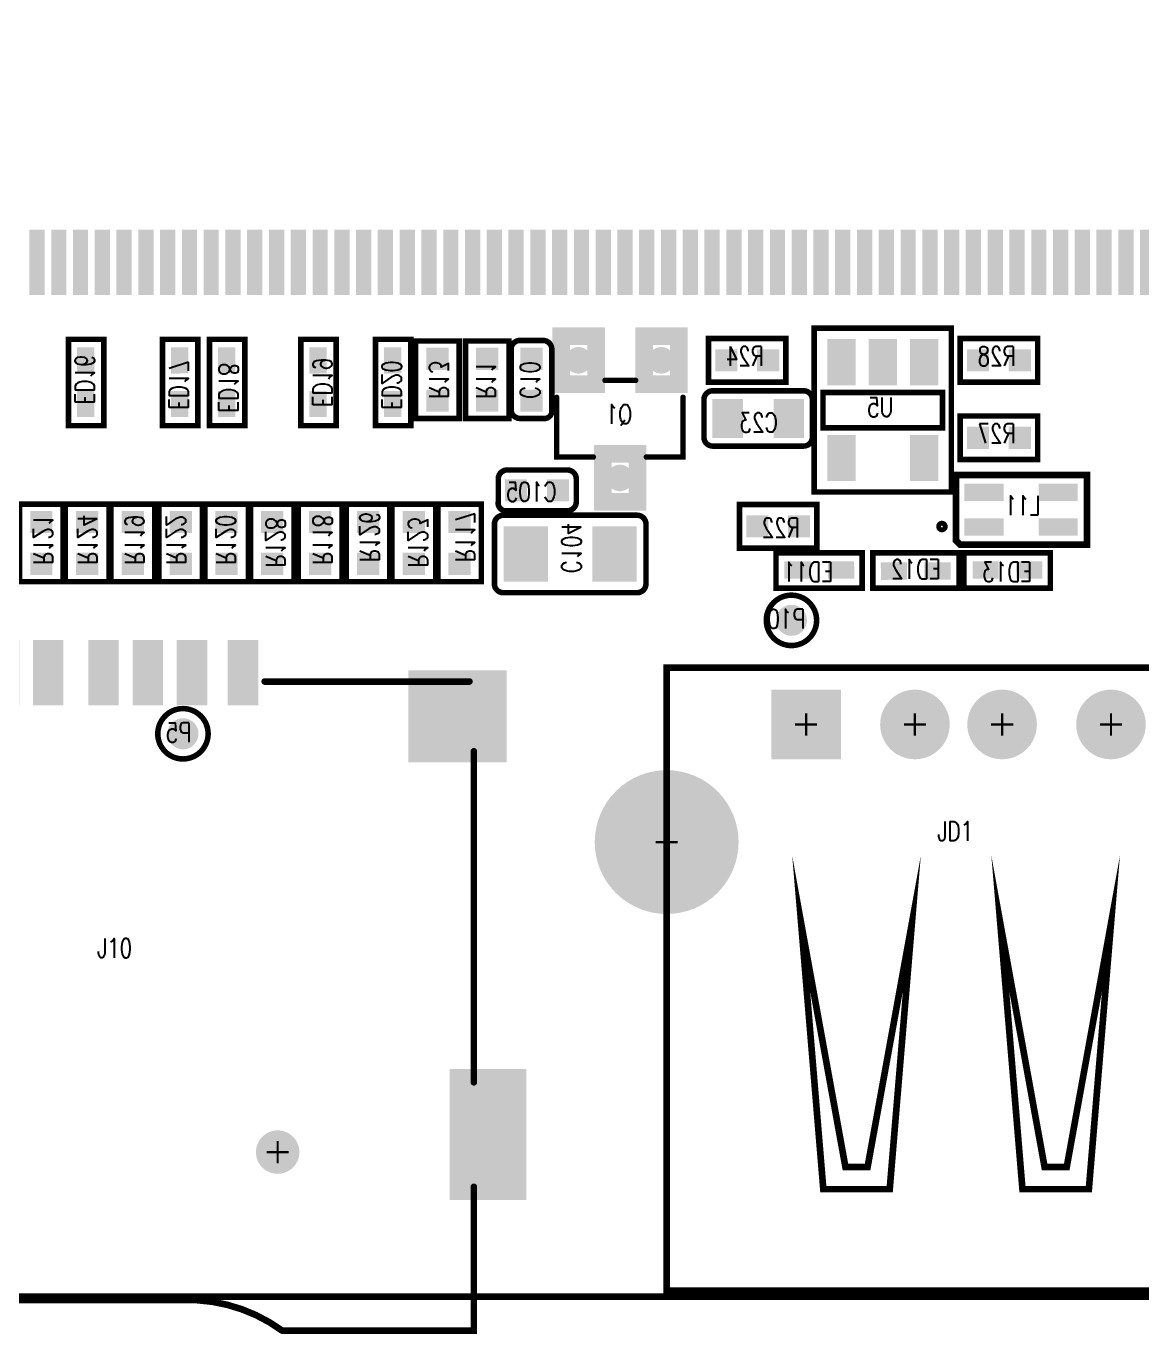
# Model space of a CAD drawing. Extents: x -2201 to 2204, y -2226 to 2180.
# Drawn here: x -1142 to -133, y -2200 to -1018 of the extents above; entities that cross this region are included whole.
import ezdxf

# ---------------------------------------------------------------- set-up
doc = ezdxf.new("R2010")
doc.units = 0
for name, pattern in [('TRMIDX_0', [2, 1, 1]), ('TRMIDX_1', [2, 1, 1]), ('TRMIDX_2', [2, 1, 1])]:
    doc.linetypes.add(name, pattern=pattern)
for name, color, linetype in [('BOARD_OUTLINE_00', 1, 'CONTINUOUS'), ('DRIL_NPLTE_THRU_01', 3, 'CONTINUOUS'), ('DRIL_NPLTE_THRU_02', 4, 'CONTINUOUS'), ('DRIL_NPLTE_THRU_03', 6, 'CONTINUOUS'), ('DRIL_NPLTE_THRU_04', 1, 'CONTINUOUS'), ('DRIL_PLTE_THRU_01', 3, 'CONTINUOUS'), ('DRIL_PLTE_THRU_02', 4, 'CONTINUOUS'), ('DRIL_PLTE_THRU_03', 6, 'CONTINUOUS'), ('DRIL_PLTE_THRU_04', 1, 'CONTINUOUS'), ('DRIL_SYMBOL', 1, 'CONTINUOUS'), ('PADS_BOT', 16, 'CONTINUOUS'), ('PADS_INNER', 96, 'CONTINUOUS'), ('PADS_TOP', 96, 'CONTINUOUS'), ('PART_BOT_2DLINE_01', 96, 'CONTINUOUS'), ('PART_BOT_2DLINE_126', 255, 'CONTINUOUS'), ('PART_BOT_COPPER_01', 96, 'CONTINUOUS'), ('PART_NAME_04', 2, 'CONTINUOUS'), ('PART_NAME_126', 254, 'CONTINUOUS'), ('PART_TOP_2DLINE_126', 254, 'CONTINUOUS')]:
    doc.layers.add(name, color=color, linetype=linetype)
doc.styles.add('W3', font='simplex', dxfattribs={"width": 0.75})

# ---------------------------------------------------------------- blocks, each defined once
blk = doc.blocks.new('BOARD_5')
at = {"layer": 'BOARD_OUTLINE_00', "const_width": 6}
blk.add_lwpolyline([(-196.9, 0, 0.414214), (0, 196.9), (0, 4135.8, 0.414214), (-196.9, 4332.7), (-2346.5, 4332.7), (-2346.5, 4331.7), (-2472.4, 4331.7), (-2472.4, 4332.7), (-4131.9, 4332.7, 0.414214), (-4328.7, 4135.8), (-4328.7, 197.7, 0.414214), (-4131.9, 0.9), (-3910.2, 0.9), (-3910.2, 50.3), (-3766, 50.3), (-3766, 0)], format="xyb", close=True, dxfattribs=at)
blk = doc.blocks.new('SMOOTH_5')
at = {"const_width": 2.5}
blk.add_lwpolyline([(-1.25, 0, 1), (1.25, 0, 1)], format="xyb", close=True, dxfattribs=at)
blk = doc.blocks.new('PART_BODY_BOT_22')
at = {"layer": 'PART_BOT_2DLINE_126', "const_width": 5}
for points in [[(-14.1, 18.4), (-27.5, 18.4, 0.414214), (-35.5, 10.4), (-35.5, -10.4, 0.414214), (-27.5, -18.4), (-14.1, -18.4)], [(-15.7, -18.4), (29.4, -18.4, 0.414214), (35, -10.4), (35, 10.4, 0.414214), (27, 18.4), (-18.7, 18.4)]]:
    blk.add_lwpolyline(points, format="xyb", dxfattribs=at)
at = {"layer": 'PART_BOT_2DLINE_126'}
for p in [(-27.5, 18.4), (-14.1, 18.4), (35, 10.4), (35, -10.4), (-15.7, -18.4), (29.4, -18.4)]:
    blk.add_blockref('SMOOTH_5', p, dxfattribs=at)
blk = doc.blocks.new('DRIL_HOLE_0')
blk.add_lwpolyline([(0, 0, 1), (0, 0, 1)], format="xyb", close=True)
blk = doc.blocks.new('PAD_8')
blk.add_lwpolyline([(0, 0, 1), (0, 0, 1)], format="xyb", close=True)
blk = doc.blocks.new('PAD_11')
at = {"const_width": 20.1}
blk.add_lwpolyline([(-10, 0), (10, 0)], dxfattribs=at)
blk = doc.blocks.new('STK_BOT_6')
at = {"layer": 'DRIL_PLTE_THRU_01'}
blk.add_blockref('DRIL_HOLE_0', (0, 0), dxfattribs=at)
at = {"layer": 'DRIL_PLTE_THRU_02'}
blk.add_blockref('DRIL_HOLE_0', (0, 0), dxfattribs=at)
at = {"layer": 'DRIL_PLTE_THRU_03'}
blk.add_blockref('DRIL_HOLE_0', (0, 0), dxfattribs=at)
at = {"layer": 'DRIL_PLTE_THRU_04'}
blk.add_blockref('DRIL_HOLE_0', (0, 0), dxfattribs=at)
at = {"layer": 'PADS_BOT'}
blk.add_blockref('PAD_11', (0, 0), dxfattribs=at)
at = {"layer": 'PADS_INNER'}
blk.add_blockref('PAD_8', (0, 0), dxfattribs=at)
at = {"layer": 'PADS_TOP'}
blk.add_blockref('PAD_8', (0, 0), dxfattribs=at)
blk = doc.blocks.new('SYM_BOT_6')
for name, p in [('PART_BODY_BOT_22', (0, 0)), ('STK_BOT_6', (-18.9, 0)), ('STK_BOT_6', (18.9, 0))]:
    blk.add_blockref(name, p)
blk = doc.blocks.new('PART_BOT_4')
blk.add_blockref('SYM_BOT_6', (0, 0))
at = {"layer": 'PART_NAME_04', "style": 'W3', "width": 0.75}
blk.add_text('C10', height=17.5, rotation=180, dxfattribs=at).set_placement((17.5, 10))
blk = doc.blocks.new('PART_BOT_9')
blk.add_blockref('SYM_BOT_6', (0, 0))
at = {"layer": 'PART_NAME_04', "style": 'W3', "width": 0.75}
blk.add_text('C105', height=17.5, dxfattribs=at).set_placement((-17.5, -10))
blk = doc.blocks.new('PART_BODY_BOT_27')
at = {"layer": 'PART_BOT_2DLINE_126', "const_width": 5}
for points in [[(25, -19), (25, 41.1, 0.414214), (17, 49.1), (-17, 49.1, 0.414214), (-25, 41.1), (-25, -17.9)], [(-25, -17.5), (-25, -40.9, 0.414214), (-17, -48.9), (17, -48.9, 0.414214), (25, -40.9), (25, -17.5)]]:
    blk.add_lwpolyline(points, format="xyb", dxfattribs=at)
at = {"layer": 'PART_BOT_2DLINE_126'}
for p in [(25, 41.1), (-25, -17.5), (25, -19), (-25, -40.9)]:
    blk.add_blockref('SMOOTH_5', p, dxfattribs=at)
blk = doc.blocks.new('PAD_12')
at = {"const_width": 27.6}
blk.add_lwpolyline([(-17.7, 0), (17.7, 0)], dxfattribs=at)
blk = doc.blocks.new('STK_BOT_13')
at = {"layer": 'DRIL_PLTE_THRU_01'}
blk.add_blockref('DRIL_HOLE_0', (0, 0), dxfattribs=at)
at = {"layer": 'DRIL_PLTE_THRU_02'}
blk.add_blockref('DRIL_HOLE_0', (0, 0), dxfattribs=at)
at = {"layer": 'DRIL_PLTE_THRU_03'}
blk.add_blockref('DRIL_HOLE_0', (0, 0), dxfattribs=at)
at = {"layer": 'DRIL_PLTE_THRU_04'}
blk.add_blockref('DRIL_HOLE_0', (0, 0), dxfattribs=at)
at = {"layer": 'PADS_BOT'}
blk.add_blockref('PAD_12', (0, 0), dxfattribs=at)
at = {"layer": 'PADS_INNER'}
blk.add_blockref('PAD_8', (0, 0), dxfattribs=at)
at = {"layer": 'PADS_TOP'}
blk.add_blockref('PAD_8', (0, 0), dxfattribs=at)
blk = doc.blocks.new('SYM_BOT_11')
for name, p in [('PART_BODY_BOT_27', (0, 0)), ('STK_BOT_13', (0, 27.6)), ('STK_BOT_13', (0, -27.6))]:
    blk.add_blockref(name, p)
blk = doc.blocks.new('PART_BOT_34')
blk.add_blockref('SYM_BOT_11', (0, 0))
at = {"layer": 'PART_NAME_04', "style": 'W3', "width": 0.75}
blk.add_text('C23', height=17.5, rotation=90, dxfattribs=at).set_placement((12.5, -17.5))
blk = doc.blocks.new('PART_BODY_BOT_36')
at = {"layer": 'PART_BOT_2DLINE_01', "const_width": 5}
blk.add_lwpolyline([(-39, 16), (39, 16), (39, -16), (-39, -16)], close=True, dxfattribs=at)
at = {"layer": 'PART_BOT_2DLINE_01'}
for p in [(-39, 16), (39, 16), (-39, -16), (39, -16)]:
    blk.add_blockref('SMOOTH_5', p, dxfattribs=at)
blk = doc.blocks.new('PAD_19')
at = {"const_width": 15.7}
blk.add_lwpolyline([(-11.8, 0), (11.8, 0)], dxfattribs=at)
blk = doc.blocks.new('STK_BOT_25')
at = {"layer": 'DRIL_PLTE_THRU_01'}
blk.add_blockref('DRIL_HOLE_0', (0, 0), dxfattribs=at)
at = {"layer": 'DRIL_PLTE_THRU_02'}
blk.add_blockref('DRIL_HOLE_0', (0, 0), dxfattribs=at)
at = {"layer": 'DRIL_PLTE_THRU_03'}
blk.add_blockref('DRIL_HOLE_0', (0, 0), dxfattribs=at)
at = {"layer": 'DRIL_PLTE_THRU_04'}
blk.add_blockref('DRIL_HOLE_0', (0, 0), dxfattribs=at)
at = {"layer": 'PADS_BOT', "rotation": 179.99}
blk.add_blockref('PAD_19', (0, 0), dxfattribs=at)
at = {"layer": 'PADS_INNER'}
blk.add_blockref('PAD_8', (0, 0), dxfattribs=at)
at = {"layer": 'PADS_TOP'}
blk.add_blockref('PAD_8', (0, 0), dxfattribs=at)
blk = doc.blocks.new('STK_BOT_24')
at = {"layer": 'DRIL_PLTE_THRU_01'}
blk.add_blockref('DRIL_HOLE_0', (0, 0), dxfattribs=at)
at = {"layer": 'DRIL_PLTE_THRU_02'}
blk.add_blockref('DRIL_HOLE_0', (0, 0), dxfattribs=at)
at = {"layer": 'DRIL_PLTE_THRU_03'}
blk.add_blockref('DRIL_HOLE_0', (0, 0), dxfattribs=at)
at = {"layer": 'DRIL_PLTE_THRU_04'}
blk.add_blockref('DRIL_HOLE_0', (0, 0), dxfattribs=at)
at = {"layer": 'PADS_BOT', "rotation": 179.685}
blk.add_blockref('PAD_19', (0, 0), dxfattribs=at)
at = {"layer": 'PADS_INNER'}
blk.add_blockref('PAD_8', (0, 0), dxfattribs=at)
at = {"layer": 'PADS_TOP'}
blk.add_blockref('PAD_8', (0, 0), dxfattribs=at)
blk = doc.blocks.new('SYM_BOT_20')
for name, p in [('PART_BODY_BOT_36', (0, 0)), ('STK_BOT_25', (-19.5, -0.5)), ('STK_BOT_24', (19.9, -0.5))]:
    blk.add_blockref(name, p)
blk = doc.blocks.new('PART_BOT_148')
blk.add_blockref('SYM_BOT_20', (0, 0))
at = {"layer": 'PART_NAME_04', "style": 'W3', "width": 0.75}
blk.add_text('ED11', height=17.5, rotation=180, dxfattribs=at).set_placement((12.5, 10))
blk = doc.blocks.new('PART_BOT_149')
blk.add_blockref('SYM_BOT_20', (0, 0))
at = {"layer": 'PART_NAME_04', "style": 'W3', "width": 0.75}
blk.add_text('ED12', height=17.5, dxfattribs=at).set_placement((-22.5, -7.5))
blk = doc.blocks.new('PART_BOT_150')
blk.add_blockref('SYM_BOT_20', (0, 0))
at = {"layer": 'PART_NAME_04', "style": 'W3', "width": 0.75}
blk.add_text('ED13', height=17.5, rotation=180, dxfattribs=at).set_placement((22.5, 10))
blk = doc.blocks.new('PART_BOT_153')
blk.add_blockref('SYM_BOT_20', (0, 0))
at = {"layer": 'PART_NAME_04', "style": 'W3', "width": 0.75}
blk.add_text('ED16', height=17.5, dxfattribs=at).set_placement((-20, -10))
blk = doc.blocks.new('PART_BOT_154')
blk.add_blockref('SYM_BOT_20', (0, 0))
at = {"layer": 'PART_NAME_04', "style": 'W3', "width": 0.75}
blk.add_text('ED17', height=17.5, dxfattribs=at).set_placement((-25, -10))
blk = doc.blocks.new('PART_BOT_155')
blk.add_blockref('SYM_BOT_20', (0, 0))
at = {"layer": 'PART_NAME_04', "style": 'W3', "width": 0.75}
blk.add_text('ED18', height=17.5, dxfattribs=at).set_placement((-27.5, -7.5))
blk = doc.blocks.new('PART_BOT_156')
blk.add_blockref('SYM_BOT_20', (0, 0))
at = {"layer": 'PART_NAME_04', "style": 'W3', "width": 0.75}
blk.add_text('ED19', height=17.5, dxfattribs=at).set_placement((-22.5, -5))
blk = doc.blocks.new('PART_BOT_158')
blk.add_blockref('SYM_BOT_20', (0, 0))
at = {"layer": 'PART_NAME_04', "style": 'W3', "width": 0.75}
blk.add_text('ED20', height=17.5, dxfattribs=at).set_placement((-25, -10))
blk = doc.blocks.new('SMOOTH_6')
at = {"const_width": 3}
blk.add_lwpolyline([(-1.5, 0, 1), (1.5, 0, 1)], format="xyb", close=True, dxfattribs=at)
blk = doc.blocks.new('PART_BODY_TOP_42')
at = {"layer": 'PART_TOP_2DLINE_126', "const_width": 6}
for points in [[(-277.6, 266.7), (-297.2, 266.7), (-297.2, 262.8)], [(108.3, 266.7), (293.3, 266.7)], [(-297.2, -95.5), (-297.2, 207.7)], [(297.3, -95.5), (297.3, 203.7)]]:
    blk.add_lwpolyline(points, dxfattribs=at)
blk.add_lwpolyline([(297.3, -190), (297.3, -319.9), (124, -319.9, 0.168689), (33.5, -292.3), (-297.2, -292.3), (-297.2, -190)], format="xyb", dxfattribs=at)
at = {"layer": 'PART_TOP_2DLINE_126'}
for p in [(-297.2, 266.7), (-297.2, 262.8), (-277.6, 266.7), (108.3, 266.7), (293.3, 266.7), (-297.2, 207.7), (297.3, 203.7), (-297.2, -95.5), (297.3, -95.5), (-297.2, -190), (297.3, -190), (-297.2, -292.3), (33.5, -292.3), (124, -319.9), (297.3, -319.9)]:
    blk.add_blockref('SMOOTH_6', p, dxfattribs=at)
blk = doc.blocks.new('DRIL_SYMBOL_39$3700787402')
at = {"layer": 'DRIL_SYMBOL', "const_width": 2}
for points in [[(-10, 0), (10, 0)], [(0, -10), (0, 10)]]:
    blk.add_lwpolyline(points, dxfattribs=at)
blk = doc.blocks.new('DRIL_HOLE_39$3700787402')
at = {"const_width": 19.7}
blk.add_lwpolyline([(-9.8, 0, 1), (9.8, 0, 1)], format="xyb", close=True, dxfattribs=at)
blk.add_blockref('DRIL_SYMBOL_39$3700787402', (0, 0))
blk = doc.blocks.new('PAD_23')
at = {"const_width": 19.7}
blk.add_lwpolyline([(0, -9.8, 1), (0, 9.8, 1)], format="xyb", close=True, dxfattribs=at)
blk = doc.blocks.new('STK_TOP_34')
at = {"layer": 'DRIL_NPLTE_THRU_01'}
blk.add_blockref('DRIL_HOLE_39$3700787402', (0, 0), dxfattribs=at)
at = {"layer": 'DRIL_NPLTE_THRU_02'}
blk.add_blockref('DRIL_HOLE_39$3700787402', (0, 0), dxfattribs=at)
at = {"layer": 'DRIL_NPLTE_THRU_03'}
blk.add_blockref('DRIL_HOLE_39$3700787402', (0, 0), dxfattribs=at)
at = {"layer": 'DRIL_NPLTE_THRU_04'}
blk.add_blockref('DRIL_HOLE_39$3700787402', (0, 0), dxfattribs=at)
at = {"layer": 'PADS_BOT'}
blk.add_blockref('PAD_23', (0, 0), dxfattribs=at)
at = {"layer": 'PADS_INNER'}
blk.add_blockref('PAD_23', (0, 0), dxfattribs=at)
at = {"layer": 'PADS_TOP'}
blk.add_blockref('PAD_23', (0, 0), dxfattribs=at)
blk = doc.blocks.new('PAD_26')
at = {"const_width": 27.6}
blk.add_lwpolyline([(-29.5, 0), (29.5, 0)], dxfattribs=at)
blk = doc.blocks.new('STK_TOP_33')
at = {"layer": 'DRIL_PLTE_THRU_01'}
blk.add_blockref('DRIL_HOLE_0', (0, 0), dxfattribs=at)
at = {"layer": 'DRIL_PLTE_THRU_02'}
blk.add_blockref('DRIL_HOLE_0', (0, 0), dxfattribs=at)
at = {"layer": 'DRIL_PLTE_THRU_03'}
blk.add_blockref('DRIL_HOLE_0', (0, 0), dxfattribs=at)
at = {"layer": 'DRIL_PLTE_THRU_04'}
blk.add_blockref('DRIL_HOLE_0', (0, 0), dxfattribs=at)
at = {"layer": 'PADS_BOT'}
blk.add_blockref('PAD_8', (0, 0), dxfattribs=at)
at = {"layer": 'PADS_INNER'}
blk.add_blockref('PAD_8', (0, 0), dxfattribs=at)
at = {"layer": 'PADS_TOP', "rotation": 90}
blk.add_blockref('PAD_26', (0, 0), dxfattribs=at)
blk = doc.blocks.new('PAD_27')
at = {"const_width": 67.24}
blk.add_lwpolyline([(-34.53, 0), (34.53, 0)], dxfattribs=at)
blk = doc.blocks.new('STK_TOP_35')
at = {"layer": 'DRIL_PLTE_THRU_01'}
blk.add_blockref('DRIL_HOLE_0', (0, 0), dxfattribs=at)
at = {"layer": 'DRIL_PLTE_THRU_02'}
blk.add_blockref('DRIL_HOLE_0', (0, 0), dxfattribs=at)
at = {"layer": 'DRIL_PLTE_THRU_03'}
blk.add_blockref('DRIL_HOLE_0', (0, 0), dxfattribs=at)
at = {"layer": 'DRIL_PLTE_THRU_04'}
blk.add_blockref('DRIL_HOLE_0', (0, 0), dxfattribs=at)
at = {"layer": 'PADS_BOT'}
blk.add_blockref('PAD_8', (0, 0), dxfattribs=at)
at = {"layer": 'PADS_INNER'}
blk.add_blockref('PAD_8', (0, 0), dxfattribs=at)
at = {"layer": 'PADS_TOP'}
blk.add_blockref('PAD_27', (0, 0), dxfattribs=at)
blk = doc.blocks.new('PAD_28')
at = {"const_width": 69.1}
blk.add_lwpolyline([(-59.2, 0), (59.2, 0)], dxfattribs=at)
blk = doc.blocks.new('STK_TOP_36')
at = {"layer": 'DRIL_PLTE_THRU_01'}
blk.add_blockref('DRIL_HOLE_0', (0, 0), dxfattribs=at)
at = {"layer": 'DRIL_PLTE_THRU_02'}
blk.add_blockref('DRIL_HOLE_0', (0, 0), dxfattribs=at)
at = {"layer": 'DRIL_PLTE_THRU_03'}
blk.add_blockref('DRIL_HOLE_0', (0, 0), dxfattribs=at)
at = {"layer": 'DRIL_PLTE_THRU_04'}
blk.add_blockref('DRIL_HOLE_0', (0, 0), dxfattribs=at)
at = {"layer": 'PADS_BOT'}
blk.add_blockref('PAD_8', (0, 0), dxfattribs=at)
at = {"layer": 'PADS_INNER'}
blk.add_blockref('PAD_8', (0, 0), dxfattribs=at)
at = {"layer": 'PADS_TOP', "rotation": 90}
blk.add_blockref('PAD_28', (0, 0), dxfattribs=at)
blk = doc.blocks.new('PAD_29')
at = {"const_width": 82.99}
blk.add_lwpolyline([(-44.37, 0), (44.37, 0)], dxfattribs=at)
blk = doc.blocks.new('STK_TOP_37')
at = {"layer": 'DRIL_PLTE_THRU_01'}
blk.add_blockref('DRIL_HOLE_0', (0, 0), dxfattribs=at)
at = {"layer": 'DRIL_PLTE_THRU_02'}
blk.add_blockref('DRIL_HOLE_0', (0, 0), dxfattribs=at)
at = {"layer": 'DRIL_PLTE_THRU_03'}
blk.add_blockref('DRIL_HOLE_0', (0, 0), dxfattribs=at)
at = {"layer": 'DRIL_PLTE_THRU_04'}
blk.add_blockref('DRIL_HOLE_0', (0, 0), dxfattribs=at)
at = {"layer": 'PADS_BOT'}
blk.add_blockref('PAD_8', (0, 0), dxfattribs=at)
at = {"layer": 'PADS_INNER'}
blk.add_blockref('PAD_8', (0, 0), dxfattribs=at)
at = {"layer": 'PADS_TOP'}
blk.add_blockref('PAD_29', (0, 0), dxfattribs=at)
blk = doc.blocks.new('SYM_TOP_26')
for name, p in [('STK_TOP_33', (-257.4, 274.6)), ('STK_TOP_33', (-217.4, 274.6)), ('STK_TOP_33', (-167.4, 274.6)), ('STK_TOP_33', (-127.4, 274.6)), ('STK_TOP_33', (-87.4, 274.6)), ('STK_TOP_33', (-37.4, 274.6)), ('STK_TOP_33', (2.6, 274.6)), ('STK_TOP_33', (42.6, 274.6)), ('STK_TOP_33', (88.6, 274.6)), ('STK_TOP_37', (282.6, 235.2)), ('STK_TOP_35', (-321.9, 235.2)), ('PART_BODY_TOP_42', (0, 0)), ('STK_TOP_36', (-310.1, -142.7)), ('STK_TOP_36', (310.1, -142.7)), ('STK_TOP_34', (-194.9, -158.5)), ('STK_TOP_34', (120, -158.6))]:
    blk.add_blockref(name, p)
blk = doc.blocks.new('PART_TOP_182')
blk.add_blockref('SYM_TOP_26', (0, 0))
at = {"layer": 'PART_NAME_126', "style": 'W3', "width": 0.75}
blk.add_text('J10', height=17.5, dxfattribs=at).set_placement((-43.1, 17))
blk = doc.blocks.new('PART_BODY_TOP_48')
at = {"layer": 'PART_TOP_2DLINE_126', "const_width": 6}
for points in [[(-281.2, -261.6), (-281.2, 266), (281.8, 266), (281.8, -261.6)], [(-50, 40), (170, 80), (170, 100), (-50, 140), (190, 120), (190, 60)], [(-50, -40), (190, -60), (190, -120), (-50, -140), (170, -100), (170, -80)]]:
    blk.add_lwpolyline(points, close=True, dxfattribs=at)
at = {"layer": 'PART_TOP_2DLINE_126'}
for p in [(-281.2, 266), (281.8, 266), (-50, 140), (190, 120), (170, 100), (170, 80), (190, 60), (-50, 40), (-50, -40), (190, -60), (170, -80), (170, -100), (190, -120), (-50, -140), (-281.2, -261.6), (281.8, -261.6)]:
    blk.add_blockref('SMOOTH_6', p, dxfattribs=at)
blk = doc.blocks.new('DRIL_SYMBOL_35$4330708661')
at = {"layer": 'DRIL_SYMBOL', "const_width": 2}
for points in [[(-10, 0), (10, 0)], [(0, -10), (0, 10)]]:
    blk.add_lwpolyline(points, dxfattribs=at)
blk = doc.blocks.new('DRIL_HOLE_35$4330708661')
at = {"const_width": 17.7}
blk.add_lwpolyline([(-8.9, 0, 1), (8.9, 0, 1)], format="xyb", close=True, dxfattribs=at)
blk.add_blockref('DRIL_SYMBOL_35$4330708661', (0, 0))
blk = doc.blocks.new('PAD_40')
at = {"const_width": 63}
blk.add_lwpolyline([(-31.5, 0), (31.5, 0)], dxfattribs=at)
blk = doc.blocks.new('STK_TOP_69')
at = {"layer": 'DRIL_PLTE_THRU_01'}
blk.add_blockref('DRIL_HOLE_35$4330708661', (0, 0), dxfattribs=at)
at = {"layer": 'DRIL_PLTE_THRU_02'}
blk.add_blockref('DRIL_HOLE_35$4330708661', (0, 0), dxfattribs=at)
at = {"layer": 'DRIL_PLTE_THRU_03'}
blk.add_blockref('DRIL_HOLE_35$4330708661', (0, 0), dxfattribs=at)
at = {"layer": 'DRIL_PLTE_THRU_04'}
blk.add_blockref('DRIL_HOLE_35$4330708661', (0, 0), dxfattribs=at)
at = {"layer": 'PADS_BOT'}
blk.add_blockref('PAD_40', (0, 0), dxfattribs=at)
at = {"layer": 'PADS_INNER'}
blk.add_blockref('PAD_40', (0, 0), dxfattribs=at)
at = {"layer": 'PADS_TOP'}
blk.add_blockref('PAD_40', (0, 0), dxfattribs=at)
blk = doc.blocks.new('PAD_41')
at = {"const_width": 31.5}
blk.add_lwpolyline([(0, -15.7), (0, -15.7, 1), (0, 15.7), (0, 15.7, 1)], format="xyb", close=True, dxfattribs=at)
blk = doc.blocks.new('PAD_42')
at = {"const_width": 31.5}
blk.add_lwpolyline([(0, -15.7, 1), (0, 15.7, 1)], format="xyb", close=True, dxfattribs=at)
blk = doc.blocks.new('STK_TOP_68')
at = {"layer": 'DRIL_PLTE_THRU_01'}
blk.add_blockref('DRIL_HOLE_35$4330708661', (0, 0), dxfattribs=at)
at = {"layer": 'DRIL_PLTE_THRU_02'}
blk.add_blockref('DRIL_HOLE_35$4330708661', (0, 0), dxfattribs=at)
at = {"layer": 'DRIL_PLTE_THRU_03'}
blk.add_blockref('DRIL_HOLE_35$4330708661', (0, 0), dxfattribs=at)
at = {"layer": 'DRIL_PLTE_THRU_04'}
blk.add_blockref('DRIL_HOLE_35$4330708661', (0, 0), dxfattribs=at)
at = {"layer": 'PADS_BOT'}
blk.add_blockref('PAD_41', (0, 0), dxfattribs=at)
at = {"layer": 'PADS_INNER'}
blk.add_blockref('PAD_41', (0, 0), dxfattribs=at)
at = {"layer": 'PADS_TOP'}
blk.add_blockref('PAD_42', (0, 0), dxfattribs=at)
blk = doc.blocks.new('DRIL_SYMBOL_90$5511811024')
at = {"layer": 'DRIL_SYMBOL', "const_width": 2}
for points in [[(-10, 0), (10, 0)], [(0, -10), (0, 10)]]:
    blk.add_lwpolyline(points, dxfattribs=at)
blk = doc.blocks.new('DRIL_HOLE_90$5511811024')
at = {"const_width": 45.3}
blk.add_lwpolyline([(-22.6, 0, 1), (22.6, 0, 1)], format="xyb", close=True, dxfattribs=at)
blk.add_blockref('DRIL_SYMBOL_90$5511811024', (0, 0))
blk = doc.blocks.new('PAD_43')
at = {"const_width": 65}
blk.add_lwpolyline([(0, -32.5), (0, -32.5, 1), (0, 32.5), (0, 32.5, 1)], format="xyb", close=True, dxfattribs=at)
blk = doc.blocks.new('STK_TOP_70')
at = {"layer": 'DRIL_PLTE_THRU_01'}
blk.add_blockref('DRIL_HOLE_90$5511811024', (0, 0), dxfattribs=at)
at = {"layer": 'DRIL_PLTE_THRU_02'}
blk.add_blockref('DRIL_HOLE_90$5511811024', (0, 0), dxfattribs=at)
at = {"layer": 'DRIL_PLTE_THRU_03'}
blk.add_blockref('DRIL_HOLE_90$5511811024', (0, 0), dxfattribs=at)
at = {"layer": 'DRIL_PLTE_THRU_04'}
blk.add_blockref('DRIL_HOLE_90$5511811024', (0, 0), dxfattribs=at)
at = {"layer": 'PADS_BOT'}
blk.add_blockref('PAD_43', (0, 0), dxfattribs=at)
at = {"layer": 'PADS_INNER'}
blk.add_blockref('PAD_43', (0, 0), dxfattribs=at)
at = {"layer": 'PADS_TOP'}
blk.add_blockref('PAD_43', (0, 0), dxfattribs=at)
blk = doc.blocks.new('SYM_TOP_32')
for name, p in [('STK_TOP_70', (-123.7, 262)), ('PART_BODY_TOP_48', (0, 0)), ('STK_TOP_68', (-230, 140)), ('STK_TOP_68', (-230, 41.6)), ('STK_TOP_68', (-230, -37.2)), ('STK_TOP_69', (-230, -135.6)), ('STK_TOP_70', (-123.7, -261.6))]:
    blk.add_blockref(name, p)
blk = doc.blocks.new('PART_TOP_188')
blk.add_blockref('SYM_TOP_32', (0, 0))
at = {"layer": 'PART_NAME_126', "style": 'W3', "width": 0.75}
blk.add_text('JD1', height=17.5, rotation=90, dxfattribs=at).set_placement((-124.8, -16.8))
blk = doc.blocks.new('PART_BODY_BOT_55')
at = {"layer": 'PART_BOT_2DLINE_01', "const_width": 5}
blk.add_lwpolyline([(-22.76, 0, 1), (22.76, 0, 1)], format="xyb", close=True, dxfattribs=at)
blk = doc.blocks.new('PAD_49')
at = {"const_width": 14}
blk.add_lwpolyline([(0, -7, 1), (0, 7, 1)], format="xyb", close=True, dxfattribs=at)
blk = doc.blocks.new('STK_BOT_76')
at = {"layer": 'DRIL_NPLTE_THRU_01'}
blk.add_blockref('DRIL_HOLE_0', (0, 0), dxfattribs=at)
at = {"layer": 'DRIL_NPLTE_THRU_02'}
blk.add_blockref('DRIL_HOLE_0', (0, 0), dxfattribs=at)
at = {"layer": 'DRIL_NPLTE_THRU_03'}
blk.add_blockref('DRIL_HOLE_0', (0, 0), dxfattribs=at)
at = {"layer": 'DRIL_NPLTE_THRU_04'}
blk.add_blockref('DRIL_HOLE_0', (0, 0), dxfattribs=at)
at = {"layer": 'PADS_BOT'}
blk.add_blockref('PAD_49', (0, 0), dxfattribs=at)
at = {"layer": 'PADS_INNER'}
blk.add_blockref('PAD_8', (0, 0), dxfattribs=at)
at = {"layer": 'PADS_TOP'}
blk.add_blockref('PAD_8', (0, 0), dxfattribs=at)
blk = doc.blocks.new('SYM_BOT_39')
for name in ['PART_BODY_BOT_55', 'STK_BOT_76']:
    blk.add_blockref(name, (0, 0))
blk = doc.blocks.new('PART_BOT_203')
blk.add_blockref('SYM_BOT_39', (0, 0))
at = {"layer": 'PART_NAME_04', "style": 'W3', "width": 0.75}
blk.add_text('P10', height=17.5, dxfattribs=at).set_placement((-12.5, -7.5))
blk = doc.blocks.new('PART_BOT_217')
blk.add_blockref('SYM_BOT_39', (0, 0))
at = {"layer": 'PART_NAME_04', "style": 'W3', "width": 0.75}
blk.add_text('P5', height=17.5, dxfattribs=at).set_placement((-7.5, -7.5))
blk = doc.blocks.new('SMOOTH_16')
at = {"const_width": 8}
blk.add_lwpolyline([(-4, 0, 1), (4, 0, 1)], format="xyb", close=True, dxfattribs=at)
blk = doc.blocks.new('PART_BODY_BOT_33')
at = {"layer": 'PART_BOT_2DLINE_01', "const_width": 5}
for points in [[(13.4, 87.4), (-19.7, 87.4), (-19.7, 33.5)], [(61.4, 87.4), (94.5, 87.4), (94.5, 33.5)], [(24, 18.1), (51.6, 18.1)]]:
    blk.add_lwpolyline(points, dxfattribs=at)
at = {"layer": 'PART_BOT_COPPER_01', "linetype": 'TRMIDX_2', "const_width": 16}
blk.add_lwpolyline([(21.9, 127.8), (53.3, 127.8), (53.3, 84.4), (21.9, 84.4)], close=True, dxfattribs=at)
at = {"layer": 'PART_BOT_COPPER_01', "linetype": 'TRMIDX_0', "const_width": 16}
blk.add_lwpolyline([(-15.6, 21.5), (15.9, 21.5), (15.9, -21.9), (-15.6, -21.9)], close=True, dxfattribs=at)
at = {"layer": 'PART_BOT_COPPER_01', "linetype": 'TRMIDX_1', "const_width": 16}
blk.add_lwpolyline([(59.3, 21.5), (90.7, 21.5), (90.7, -21.9), (59.3, -21.9)], close=True, dxfattribs=at)
at = {"layer": 'PART_BOT_2DLINE_01'}
for p in [(-19.7, 87.4), (13.4, 87.4), (61.4, 87.4), (94.5, 87.4), (-19.7, 33.5), (94.5, 33.5), (24, 18.1), (51.6, 18.1)]:
    blk.add_blockref('SMOOTH_5', p, dxfattribs=at)
at = {"layer": 'PART_BOT_COPPER_01'}
for p in [(21.9, 127.8), (53.3, 127.8), (21.9, 84.4), (53.3, 84.4), (-15.6, 21.5), (15.9, 21.5), (59.3, 21.5), (90.7, 21.5), (-15.6, -21.9), (15.9, -21.9), (59.3, -21.9), (90.7, -21.9)]:
    blk.add_blockref('SMOOTH_16', p, dxfattribs=at)
blk = doc.blocks.new('PAD_16')
at = {"const_width": 12}
blk.add_lwpolyline([(0, -6, 1), (0, 6, 1)], format="xyb", close=True, dxfattribs=at)
blk = doc.blocks.new('STK_BOT_21')
at = {"layer": 'DRIL_NPLTE_THRU_01'}
blk.add_blockref('DRIL_HOLE_0', (0, 0), dxfattribs=at)
at = {"layer": 'DRIL_NPLTE_THRU_02'}
blk.add_blockref('DRIL_HOLE_0', (0, 0), dxfattribs=at)
at = {"layer": 'DRIL_NPLTE_THRU_03'}
blk.add_blockref('DRIL_HOLE_0', (0, 0), dxfattribs=at)
at = {"layer": 'DRIL_NPLTE_THRU_04'}
blk.add_blockref('DRIL_HOLE_0', (0, 0), dxfattribs=at)
at = {"layer": 'PADS_BOT'}
blk.add_blockref('PAD_16', (0, 0), dxfattribs=at)
at = {"layer": 'PADS_INNER'}
blk.add_blockref('PAD_8', (0, 0), dxfattribs=at)
at = {"layer": 'PADS_TOP'}
blk.add_blockref('PAD_8', (0, 0), dxfattribs=at)
blk = doc.blocks.new('SYM_BOT_17')
for name, p in [('PART_BODY_BOT_33', (0, 0)), ('STK_BOT_21', (37.4, 106.3)), ('STK_BOT_21', (0, 0)), ('STK_BOT_21', (74.8, 0))]:
    blk.add_blockref(name, p)
blk = doc.blocks.new('PART_BOT_222')
blk.add_blockref('SYM_BOT_17', (0, 0))
at = {"layer": 'PART_NAME_04', "style": 'W3', "width": 0.75}
blk.add_text('Q1', height=17.5, rotation=180, dxfattribs=at).set_placement((48.5, 57.5))
blk = doc.blocks.new('PART_BODY_BOT_57')
at = {"layer": 'PART_BOT_2DLINE_126', "const_width": 5}
for points in [[(-14.1, 19.7), (-35, 19.7), (-35, -19.7), (18.2, -19.7)], [(14.1, -19.7), (35, -19.7), (35, 19.7), (-17.4, 19.7)]]:
    blk.add_lwpolyline(points, dxfattribs=at)
at = {"layer": 'PART_BOT_2DLINE_126'}
for p in [(-35, 19.7), (-17.4, 19.7), (-14.1, 19.7), (35, 19.7), (-35, -19.7), (14.1, -19.7), (18.2, -19.7), (35, -19.7)]:
    blk.add_blockref('SMOOTH_5', p, dxfattribs=at)
blk = doc.blocks.new('SYM_BOT_41')
for name, p in [('PART_BODY_BOT_57', (0, 0)), ('STK_BOT_6', (-18.9, 0)), ('STK_BOT_6', (18.9, 0))]:
    blk.add_blockref(name, p)
blk = doc.blocks.new('PART_BOT_246')
blk.add_blockref('SYM_BOT_41', (0, 0))
at = {"layer": 'PART_NAME_04', "style": 'W3', "width": 0.75}
blk.add_text('R11', height=17.5, dxfattribs=at).set_placement((-17.5, -10))
blk = doc.blocks.new('PART_BOT_254')
blk.add_blockref('SYM_BOT_41', (0, 0))
at = {"layer": 'PART_NAME_04', "style": 'W3', "width": 0.75}
blk.add_text('R117', height=17.5, dxfattribs=at).set_placement((-17.5, -3.7))
blk = doc.blocks.new('PART_BOT_255')
blk.add_blockref('SYM_BOT_41', (0, 0))
at = {"layer": 'PART_NAME_04', "style": 'W3', "width": 0.75}
blk.add_text('R118', height=17.5, dxfattribs=at).set_placement((-20, -6.5))
blk = doc.blocks.new('PART_BOT_256')
blk.add_blockref('SYM_BOT_41', (0, 0))
at = {"layer": 'PART_NAME_04', "style": 'W3', "width": 0.75}
blk.add_text('R119', height=17.5, dxfattribs=at).set_placement((-20, -7.2))
blk = doc.blocks.new('PART_BOT_258')
blk.add_blockref('SYM_BOT_41', (0, 0))
at = {"layer": 'PART_NAME_04', "style": 'W3', "width": 0.75}
blk.add_text('R120', height=17.5, dxfattribs=at).set_placement((-20, -9.4))
blk = doc.blocks.new('PART_BOT_259')
blk.add_blockref('SYM_BOT_41', (0, 0))
at = {"layer": 'PART_NAME_04', "style": 'W3', "width": 0.75}
blk.add_text('R121', height=17.5, dxfattribs=at).set_placement((-20, -7))
blk = doc.blocks.new('PART_BOT_260')
blk.add_blockref('SYM_BOT_41', (0, 0))
at = {"layer": 'PART_NAME_04', "style": 'W3', "width": 0.75}
blk.add_text('R122', height=17.5, dxfattribs=at).set_placement((-20, -13))
blk = doc.blocks.new('PART_BOT_261')
blk.add_blockref('SYM_BOT_41', (0, 0))
at = {"layer": 'PART_NAME_04', "style": 'W3', "width": 0.75}
blk.add_text('R123', height=17.5, dxfattribs=at).set_placement((-22.5, -5))
blk = doc.blocks.new('PART_BOT_262')
blk.add_blockref('SYM_BOT_41', (0, 0))
at = {"layer": 'PART_NAME_04', "style": 'W3', "width": 0.75}
blk.add_text('R124', height=17.5, dxfattribs=at).set_placement((-20, -8.4))
blk = doc.blocks.new('PART_BOT_264')
blk.add_blockref('SYM_BOT_41', (0, 0))
at = {"layer": 'PART_NAME_04', "style": 'W3', "width": 0.75}
blk.add_text('R126', height=17.5, dxfattribs=at).set_placement((-17.5, -7.3))
blk = doc.blocks.new('PART_BOT_266')
blk.add_blockref('SYM_BOT_41', (0, 0))
at = {"layer": 'PART_NAME_04', "style": 'W3', "width": 0.75}
blk.add_text('R128', height=17.5, dxfattribs=at).set_placement((-22.5, -5.7))
blk = doc.blocks.new('PART_BOT_268')
blk.add_blockref('SYM_BOT_41', (0, 0))
at = {"layer": 'PART_NAME_04', "style": 'W3', "width": 0.75}
blk.add_text('R13', height=17.5, rotation=180, dxfattribs=at).set_placement((17.5, 7.5))
blk = doc.blocks.new('PART_BOT_307')
blk.add_blockref('SYM_BOT_41', (0, 0))
at = {"layer": 'PART_NAME_04', "style": 'W3', "width": 0.75}
blk.add_text('R22', height=17.5, rotation=180, dxfattribs=at).set_placement((19.5, 10))
blk = doc.blocks.new('PART_BOT_309')
blk.add_blockref('SYM_BOT_41', (0, 0))
at = {"layer": 'PART_NAME_04', "style": 'W3', "width": 0.75}
blk.add_text('R24', height=17.5, rotation=180, dxfattribs=at).set_placement((15, 5))
blk = doc.blocks.new('PART_BOT_312')
blk.add_blockref('SYM_BOT_41', (0, 0))
at = {"layer": 'PART_NAME_04', "style": 'W3', "width": 0.75}
blk.add_text('R27', height=17.5, dxfattribs=at).set_placement((-15, -5))
blk = doc.blocks.new('PART_BOT_313')
blk.add_blockref('SYM_BOT_41', (0, 0))
at = {"layer": 'PART_NAME_04', "style": 'W3', "width": 0.75}
blk.add_text('R28', height=17.5, dxfattribs=at).set_placement((-15, -5))
blk = doc.blocks.new('PART_BODY_BOT_39')
at = {"layer": 'PART_BOT_2DLINE_126', "const_width": 5}
for points in [[(-62, 74), (62, 74), (62, -74), (-62, -74)], [(-54, 16), (54, 16), (54, -16), (-54, -16)]]:
    blk.add_lwpolyline(points, close=True, dxfattribs=at)
at = {"layer": 'PART_BOT_2DLINE_126'}
for p in [(-62, 74), (62, 74), (-54, 16), (54, 16), (-54, -16), (54, -16), (-62, -74), (62, -74)]:
    blk.add_blockref('SMOOTH_5', p, dxfattribs=at)
blk = doc.blocks.new('PAD_21')
at = {"const_width": 25.6}
blk.add_lwpolyline([(-20.9, 0), (20.9, 0)], dxfattribs=at)
blk = doc.blocks.new('STK_BOT_28')
at = {"layer": 'DRIL_PLTE_THRU_01'}
blk.add_blockref('DRIL_HOLE_0', (0, 0), dxfattribs=at)
at = {"layer": 'DRIL_PLTE_THRU_02'}
blk.add_blockref('DRIL_HOLE_0', (0, 0), dxfattribs=at)
at = {"layer": 'DRIL_PLTE_THRU_03'}
blk.add_blockref('DRIL_HOLE_0', (0, 0), dxfattribs=at)
at = {"layer": 'DRIL_PLTE_THRU_04'}
blk.add_blockref('DRIL_HOLE_0', (0, 0), dxfattribs=at)
at = {"layer": 'PADS_BOT', "rotation": 90}
blk.add_blockref('PAD_21', (0, 0), dxfattribs=at)
at = {"layer": 'PADS_INNER'}
blk.add_blockref('PAD_8', (0, 0), dxfattribs=at)
at = {"layer": 'PADS_TOP'}
blk.add_blockref('PAD_8', (0, 0), dxfattribs=at)
blk = doc.blocks.new('SYM_BOT_23')
for name, p in [('PART_BODY_BOT_39', (0, 0)), ('STK_BOT_28', (-37.4, 43.3)), ('STK_BOT_28', (37.4, 43.3)), ('STK_BOT_28', (-37.4, -43.3)), ('STK_BOT_28', (0, -43.3)), ('STK_BOT_28', (37.4, -43.3))]:
    blk.add_blockref(name, p)
blk = doc.blocks.new('PART_BOT_407')
blk.add_blockref('SYM_BOT_23', (0, 0))
at = {"layer": 'PART_NAME_04', "style": 'W3', "width": 0.75}
blk.add_text('U5', height=17.5, rotation=180, dxfattribs=at).set_placement((9.5, 6))
blk = doc.blocks.new('PART_BODY_BOT_50')
at = {"layer": 'PART_BOT_2DLINE_126', "const_width": 6}
blk.add_lwpolyline([(-27.7, -58.8), (-31.7, -54.8), (-31.6, 59.6), (31.5, 59.6), (31.5, -58.8)], close=True, dxfattribs=at)
blk.add_lwpolyline([(-17.4, -71.5, 1), (-13, -71.5, 1)], format="xyb", close=True, dxfattribs=at)
at = {"layer": 'PART_BOT_2DLINE_126'}
for p in [(-31.6, 59.6), (31.5, 59.6), (-31.7, -54.8), (-27.7, -58.8), (31.5, -58.8)]:
    blk.add_blockref('SMOOTH_6', p, dxfattribs=at)
blk = doc.blocks.new('PAD_45')
at = {"const_width": 15.7}
blk.add_lwpolyline([(-17.7, 0), (17.7, 0)], dxfattribs=at)
blk = doc.blocks.new('STK_BOT_26')
at = {"layer": 'DRIL_PLTE_THRU_01'}
blk.add_blockref('DRIL_HOLE_0', (0, 0), dxfattribs=at)
at = {"layer": 'DRIL_PLTE_THRU_02'}
blk.add_blockref('DRIL_HOLE_0', (0, 0), dxfattribs=at)
at = {"layer": 'DRIL_PLTE_THRU_03'}
blk.add_blockref('DRIL_HOLE_0', (0, 0), dxfattribs=at)
at = {"layer": 'DRIL_PLTE_THRU_04'}
blk.add_blockref('DRIL_HOLE_0', (0, 0), dxfattribs=at)
at = {"layer": 'PADS_BOT', "rotation": 90}
blk.add_blockref('PAD_45', (0, 0), dxfattribs=at)
at = {"layer": 'PADS_INNER'}
blk.add_blockref('PAD_8', (0, 0), dxfattribs=at)
at = {"layer": 'PADS_TOP'}
blk.add_blockref('PAD_8', (0, 0), dxfattribs=at)
blk = doc.blocks.new('SYM_BOT_34')
for name, p in [('PART_BODY_BOT_50', (0, 0)), ('STK_BOT_26', (-15.7, 33.5)), ('STK_BOT_26', (15.8, 33.5)), ('STK_BOT_26', (-15.7, -33.5)), ('STK_BOT_26', (15.8, -33.5))]:
    blk.add_blockref(name, p)
blk = doc.blocks.new('PART_BOT_417')
blk.add_blockref('SYM_BOT_34', (0, 0))
at = {"layer": 'PART_NAME_04', "style": 'W3', "width": 0.75}
blk.add_text('L11', height=17.5, rotation=270, dxfattribs=at).set_placement((-5, 17.5))
blk = doc.blocks.new('PAD_80')
at = {"const_width": 13.8}
blk.add_lwpolyline([(-29.5, 0), (29.5, 0)], dxfattribs=at)
blk = doc.blocks.new('STK_TOP_16')
at = {"layer": 'DRIL_NPLTE_THRU_01'}
blk.add_blockref('DRIL_HOLE_0', (0, 0), dxfattribs=at)
at = {"layer": 'DRIL_NPLTE_THRU_02'}
blk.add_blockref('DRIL_HOLE_0', (0, 0), dxfattribs=at)
at = {"layer": 'DRIL_NPLTE_THRU_03'}
blk.add_blockref('DRIL_HOLE_0', (0, 0), dxfattribs=at)
at = {"layer": 'DRIL_NPLTE_THRU_04'}
blk.add_blockref('DRIL_HOLE_0', (0, 0), dxfattribs=at)
at = {"layer": 'PADS_BOT'}
blk.add_blockref('PAD_8', (0, 0), dxfattribs=at)
at = {"layer": 'PADS_INNER'}
blk.add_blockref('PAD_8', (0, 0), dxfattribs=at)
at = {"layer": 'PADS_TOP', "rotation": 90}
blk.add_blockref('PAD_80', (0, 0), dxfattribs=at)
blk = doc.blocks.new('SYM_TOP_13')
for p in [(68.9, 118.1), (88.6, 118.1), (108.3, 118.1), (128, 118.1), (147.6, 118.1), (167.3, 118.1), (187, 118.1), (206.7, 118.1), (226.4, 118.1), (246.1, 118.1), (265.7, 118.1), (285.4, 118.1), (305.1, 118.1), (324.8, 118.1), (344.5, 118.1), (364.2, 118.1), (383.9, 118.1), (403.5, 118.1), (423.2, 118.1), (442.9, 118.1), (462.6, 118.1), (482.3, 118.1), (502, 118.1), (521.7, 118.1), (541.3, 118.1), (561, 118.1), (580.7, 118.1), (600.4, 118.1), (620.1, 118.1), (639.8, 118.1), (659.4, 118.1), (679.1, 118.1), (698.8, 118.1), (718.5, 118.1), (738.2, 118.1), (757.9, 118.1), (777.6, 118.1), (797.2, 118.1), (816.9, 118.1), (836.6, 118.1), (856.3, 118.1), (876, 118.1), (895.7, 118.1), (915.4, 118.1), (935, 118.1), (954.7, 118.1), (974.4, 118.1), (994.1, 118.1), (1013.8, 118.1), (1033.5, 118.1), (1053.1, 118.1), (1072.8, 118.1)]:
    blk.add_blockref('STK_TOP_16', p)
blk = doc.blocks.new('PART_TOP_422')
blk.add_blockref('SYM_TOP_13', (0, 0))
blk = doc.blocks.new('PART_BODY_BOT_25')
at = {"layer": 'PART_BOT_2DLINE_126', "const_width": 5}
blk.add_lwpolyline([(60.5, 35, -0.414214), (68.5, 27), (68.5, -27, -0.414214), (60.5, -35), (-60.4, -35, -0.414214), (-68.5, -27), (-68.5, 27, -0.414214), (-60.4, 35)], format="xyb", close=True, dxfattribs=at)
at = {"layer": 'PART_BOT_2DLINE_126'}
for p in [(60.5, 35), (68.5, 27)]:
    blk.add_blockref('SMOOTH_5', p, dxfattribs=at)
blk = doc.blocks.new('PAD_10')
at = {"const_width": 40}
blk.add_lwpolyline([(-25, 0), (25, 0)], dxfattribs=at)
blk = doc.blocks.new('STK_BOT_11')
at = {"layer": 'DRIL_PLTE_THRU_01'}
blk.add_blockref('DRIL_HOLE_0', (0, 0), dxfattribs=at)
at = {"layer": 'DRIL_PLTE_THRU_02'}
blk.add_blockref('DRIL_HOLE_0', (0, 0), dxfattribs=at)
at = {"layer": 'DRIL_PLTE_THRU_03'}
blk.add_blockref('DRIL_HOLE_0', (0, 0), dxfattribs=at)
at = {"layer": 'DRIL_PLTE_THRU_04'}
blk.add_blockref('DRIL_HOLE_0', (0, 0), dxfattribs=at)
at = {"layer": 'PADS_BOT', "rotation": 90}
blk.add_blockref('PAD_10', (0, 0), dxfattribs=at)
at = {"layer": 'PADS_INNER'}
blk.add_blockref('PAD_8', (0, 0), dxfattribs=at)
at = {"layer": 'PADS_TOP'}
blk.add_blockref('PAD_8', (0, 0), dxfattribs=at)
blk = doc.blocks.new('SYM_BOT_9')
for name, p in [('PART_BODY_BOT_25', (0, 0)), ('STK_BOT_11', (-40, 0)), ('STK_BOT_11', (40, 0))]:
    blk.add_blockref(name, p)
blk = doc.blocks.new('PART_BOT_423')
blk.add_blockref('SYM_BOT_9', (0, 0))
at = {"layer": 'PART_NAME_04', "style": 'W3', "width": 0.75}
blk.add_text('C104', height=17.5, rotation=270, dxfattribs=at).set_placement((-7.5, 17.5))

msp = doc.modelspace()

# ---------------------------------------------------------------- block references
for name, p in [('BOARD_5', (2164.4, -2166.3)), ('PART_TOP_182', (-1034.4, -1877))]:
    msp.add_blockref(name, p)
for name, p, rotation in [('PART_TOP_422', (-59.1, -1113.2), 180), ('PART_TOP_188', (-301.2, -1879.1), 270)]:
    msp.add_blockref(name, p, dxfattribs=dict(rotation=rotation))
at = {"xscale": -1}
for name, p, rotation in [('PART_BOT_407', (-367.5, -1365), -180), ('PART_BOT_153', (-1087.5, -1340), -90), ('PART_BOT_154', (-1002.5, -1340), -90), ('PART_BOT_155', (-960, -1340), -90), ('PART_BOT_156', (-877.5, -1340), -90), ('PART_BOT_158', (-810, -1340), -90), ('PART_BOT_268', (-770, -1337.5), -270), ('PART_BOT_246', (-725, -1337.5), -90), ('PART_BOT_4', (-685, -1337.5), -270), ('PART_BOT_222', (-642.5, -1320), -180), ('PART_BOT_309', (-490, -1320), -180), ('PART_BOT_34', (-480, -1372.5), -270), ('PART_BOT_417', (-242.5, -1455), -90), ('PART_BOT_259', (-1128, -1485), -90), ('PART_BOT_262', (-1086.6, -1485), -90), ('PART_BOT_256', (-1045.3, -1485), -90), ('PART_BOT_260', (-1002, -1485), -90), ('PART_BOT_258', (-960.6, -1485), -90), ('PART_BOT_266', (-919.3, -1485), -90), ('PART_BOT_255', (-876, -1485), -90), ('PART_BOT_264', (-832.7, -1485), -90), ('PART_BOT_261', (-791.3, -1485), -90), ('PART_BOT_254', (-750, -1485), -90), ('PART_BOT_423', (-650, -1495), -180), ('PART_BOT_307', (-462, -1470), -180), ('PART_BOT_148', (-425, -1510), -180), ('PART_BOT_150', (-255, -1510), -180)]:
    msp.add_blockref(name, p, dxfattribs=dict(at, rotation=rotation))
for name, p in [('PART_BOT_313', (-262.5, -1320)), ('PART_BOT_312', (-262.5, -1390)), ('PART_BOT_9', (-680, -1437.5)), ('PART_BOT_149', (-337.5, -1510)), ('PART_BOT_203', (-450, -1555)), ('PART_BOT_217', (-1000, -1657.5))]:
    msp.add_blockref(name, p, dxfattribs=at)

doc.saveas('drawing.dxf')
